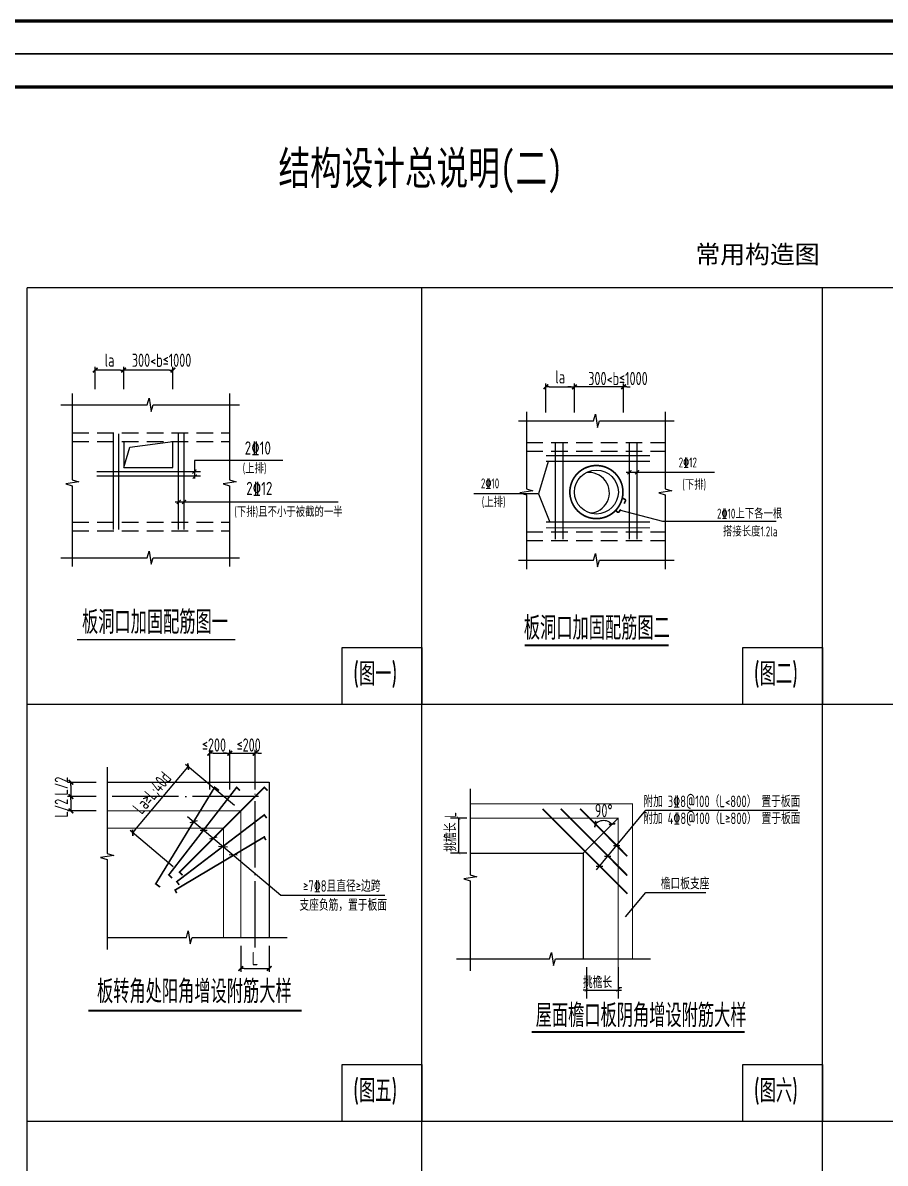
# Model space of a CAD drawing. Extents: x -159214 to 158333, y 7819 to 689505.
# Drawn here: x 52847 to 78890, y 530527 to 564961 of the extents above; entities that cross this region are included whole.
import ezdxf
from ezdxf.enums import TextEntityAlignment as Align

# ---------------------------------------------------------------- set-up
doc = ezdxf.new("R2010")
doc.units = 0
doc.header["$LTSCALE"] = 1000
doc.header["$PDMODE"] = 3
doc.linetypes.add('DASHED', pattern=[0.75, 0.5, -0.25])
doc.linetypes.add('DOTE', pattern=[2.42, 2, -0.2, 0.02, -0.2])
doc.layers.get('0').update_dxf_attribs({"linetype": 'CONTINUOUS'})
doc.layers.get('Defpoints').update_dxf_attribs({"linetype": 'CONTINUOUS'})
for name, color, linetype in [('220', 7, 'CONTINUOUS'), ('AXIS', 252, 'DOTE'), ('BEAM', 7, 'DASHED'), ('d-檩条布置', 7, 'CONTINUOUS'), ('DIM', 3, 'CONTINUOUS'), ('MOUNT', 3, 'CONTINUOUS'), ('NUM', 7, 'CONTINUOUS'), ('PUB_DWGN', 7, 'CONTINUOUS'), ('PUB_TEXT', 7, 'CONTINUOUS'), ('PUB_TITLE', 4, 'CONTINUOUS'), ('REIN', 1, 'CONTINUOUS'), ('TEXT', 7, 'CONTINUOUS'), ('THICK', 6, 'CONTINUOUS'), ('THIN', 7, 'CONTINUOUS'), ('邓-BURY_NUM', 7, 'CONTINUOUS')]:
    doc.layers.add(name, color=color, linetype=linetype)
doc.layers.add('S-ANNO-TEXT', color=7, linetype='CONTINUOUS', lineweight=0)
doc.styles.add('-GBCBIGGBENOR', font='GBENOR.shx', dxfattribs={"bigfont": 'GBCBIG.shx'})
doc.styles.add('-黑体', font='SIMHEI.TTF')
doc.styles.add('HZTXT', font='romans', dxfattribs={"bigfont": 'hztxt'})
doc.styles.add('title_font', font='GBENOR.shx', dxfattribs={"bigfont": 'GBCBIG.shx'})
doc.styles.add('TSSD_Dimension', font='tssdeng.shx', dxfattribs={"width": 0.7, "bigfont": 'Hztxt.shx'})
doc.styles.add('TSSD_Rein', font='tssdeng.shx', dxfattribs={"width": 0.7, "bigfont": 'hztxt.shx'})
doc.dimstyles.new('TSSD_30_100', dxfattribs={"dimtxt": 300, "dimasz": 100, "dimexe": 250, "dimexo": 250, "dimgap": 100, "dimtad": 1, "dimdec": 0, "dimlfac": 0.3, "dimzin": 0, "dimdsep": 46, "dimtxsty": 'TSSD_Dimension', "dimblk": '_tsdbk', "dimcen": 0, "dimclrt": 7, "dimadec": 0, "dimazin": 0, "dimtfac": 1, "dimtdec": 0, "dimtix": 1, "dimtmove": 2, "dimatfit": 3, "dimldrblk": '_tsdbk', "dimfxl": 1, "dimtolj": 1, "dimtzin": 0, "dimarcsym": 0})

# ---------------------------------------------------------------- blocks, each defined once
blk = doc.blocks.new('A1结构')
at = {"layer": 'PUB_TITLE'}
blk.add_lwpolyline([(0, -594), (0, 0), (841, 0), (841, -594)], close=True, dxfattribs=at)
at = {"layer": 'PUB_TITLE', "const_width": 1}
blk.add_lwpolyline([(25, -584), (25, -10), (831, -10), (831, -584)], close=True, dxfattribs=at)
at = {"layer": 'MOUNT', "color": 4, "style": 'HZTXT'}
blk.add_attdef('00', (821.35, -580.37), '', height=2.2, dxfattribs=at)
at = {"layer": 'PUB_DWGN', "style": 'title_font'}
for tag, height, p in [('工程名称1', 6, (798.69, -475.05)), ('工程名称2', 6, (798.69, -483.99)), ('图号', 4, (798.69, -580.71))]:
    blk.add_attdef(tag, text='', height=height, dxfattribs=at).set_placement(p, align=Align.CENTER)
at = {"layer": 'PUB_TEXT', "style": '-GBCBIGGBENOR'}
for tag, height, p in [('图名1', 5.66, (798.69, -515.75)), ('图名2', 5.66, (799.16, -522.03)), ('日期', 4, (780.76, -566.9)), ('比例', 4, (816.49, -566.69))]:
    blk.add_attdef(tag, text='', height=height, dxfattribs=at).set_placement(p, align=Align.CENTER)
blk = doc.blocks.new('_ArchTick')
at = {"color": 0, "linetype": 'ByBlock', "const_width": 0.1}
blk.add_lwpolyline([(-0.53, -0.53), (0.53, 0.53)], dxfattribs=at)
blk = doc.blocks.new('_tsdbk')
blk.add_line((-1, 0), (0, 0))
at = {"const_width": 0.5}
blk.add_lwpolyline([(-0.7, -0.7), (0.7, 0.7)], dxfattribs=at)
blk = doc.blocks.new('*D220')
at = {"layer": 'Defpoints', "color": 0}
for p in [(42490, -81190), (43299, -81559), (43642, -81471), (42586, -82527), (43922, -82623)]:
    blk.add_point(p, dxfattribs=at)
at = {"layer": 'DIM', "color": 0, "lineweight": -2}
blk.add_arc((43206, -81907), 360, 60.9665, 119.0179, dxfattribs=at)
at = {"layer": 'DIM', "color": 0, "lineweight": -2, "xscale": 100, "yscale": 100, "zscale": 100}
for p, rotation in [((42952, -81652), 217.0010859965566), ((43461, -81652), 322.9833141895415)]:
    blk.add_blockref('_tsdbk', p, dxfattribs=dict(at, rotation=rotation))
at = {"layer": 'DIM', "color": 7, "insert": (43206, -81247), "char_height": 400, "attachment_point": 5, "rotation": 359.9922, "style": 'TSSD_Dimension'}
blk.add_mtext('\\A1;90°', dxfattribs=at)
blk = doc.blocks.new('*D221')
at = {"layer": 'Defpoints', "color": 0}
for p in [(27854, -67944), (27854, -68772), (28712, -68772)]:
    blk.add_point(p, dxfattribs=at)
at = {"layer": 'DIM', "color": 0, "lineweight": -2}
for p, q in [((27854, -68522), (27854, -67844)), ((28612, -67944), (27954, -67944)), ((28712, -68522), (28712, -67844))]:
    blk.add_line(p, q, dxfattribs=at)
at = {"layer": 'DIM', "color": 0, "lineweight": -2, "xscale": 100, "yscale": 100, "zscale": 100, "rotation": 180}
blk.add_blockref('_tsdbk', (27854, -67944), dxfattribs=at)
at = {"layer": 'DIM', "color": 0, "lineweight": -2, "xscale": 100, "yscale": 100, "zscale": 100}
blk.add_blockref('_tsdbk', (28712, -67944), dxfattribs=at)
at = {"layer": 'DIM', "color": 7, "insert": (28283, -67644), "char_height": 400, "attachment_point": 5, "style": 'TSSD_Dimension'}
blk.add_mtext('\\A1;la', dxfattribs=at)
blk = doc.blocks.new('*D222')
at = {"layer": 'Defpoints', "color": 0}
for p in [(28712, -67944), (28712, -68772), (30199, -68772)]:
    blk.add_point(p, dxfattribs=at)
at = {"layer": 'DIM', "color": 0, "lineweight": -2}
for p, q in [((28712, -68522), (28712, -67844)), ((30099, -67944), (28812, -67944)), ((30199, -68522), (30199, -67844))]:
    blk.add_line(p, q, dxfattribs=at)
at = {"layer": 'DIM', "color": 0, "lineweight": -2, "xscale": 100, "yscale": 100, "zscale": 100, "rotation": 180}
blk.add_blockref('_tsdbk', (28712, -67944), dxfattribs=at)
at = {"layer": 'DIM', "color": 0, "lineweight": -2, "xscale": 100, "yscale": 100, "zscale": 100}
blk.add_blockref('_tsdbk', (30199, -67944), dxfattribs=at)
at = {"layer": 'DIM', "color": 7, "insert": (29855, -67647), "char_height": 400, "attachment_point": 5, "style": 'TSSD_Dimension'}
blk.add_mtext('\\A1;300<b≤1000', dxfattribs=at)
blk = doc.blocks.new('*D223')
at = {"layer": 'Defpoints', "color": 0}
for p in [(42321, -68449), (42321, -69477), (43808, -69477)]:
    blk.add_point(p, dxfattribs=at)
at = {"layer": 'DIM', "color": 0, "lineweight": -2}
for p, q in [((42221, -68449), (42121, -68449)), ((42321, -69227), (42321, -68349)), ((43808, -68449), (42321, -68449)), ((43808, -69227), (43808, -68349)), ((43908, -68449), (44008, -68449))]:
    blk.add_line(p, q, dxfattribs=at)
at = {"layer": 'DIM', "color": 0, "lineweight": -2, "xscale": 100, "yscale": 100, "zscale": 100}
blk.add_blockref('_tsdbk', (42321, -68449), dxfattribs=at)
at = {"layer": 'DIM', "color": 0, "lineweight": -2, "xscale": 100, "yscale": 100, "zscale": 100, "rotation": 180}
blk.add_blockref('_tsdbk', (43808, -68449), dxfattribs=at)
at = {"layer": 'DIM', "color": 7, "insert": (43637, -68199), "char_height": 400, "attachment_point": 5, "style": 'TSSD_Dimension'}
blk.add_mtext('\\A1;300<b≤1000', dxfattribs=at)
blk = doc.blocks.new('*D224')
at = {"layer": 'Defpoints', "color": 0}
for p in [(42321, -68449), (41463, -69477), (42321, -69477)]:
    blk.add_point(p, dxfattribs=at)
at = {"layer": 'DIM', "color": 0, "lineweight": -2}
for p, q in [((41463, -69227), (41463, -68349)), ((41563, -68449), (42221, -68449)), ((42321, -69227), (42321, -68349))]:
    blk.add_line(p, q, dxfattribs=at)
at = {"layer": 'DIM', "color": 0, "lineweight": -2, "xscale": 100, "yscale": 100, "zscale": 100, "rotation": 180}
blk.add_blockref('_tsdbk', (41463, -68449), dxfattribs=at)
at = {"layer": 'DIM', "color": 0, "lineweight": -2, "xscale": 100, "yscale": 100, "zscale": 100}
blk.add_blockref('_tsdbk', (42321, -68449), dxfattribs=at)
at = {"layer": 'DIM', "color": 7, "insert": (41892, -68149), "char_height": 400, "attachment_point": 5, "style": 'TSSD_Dimension'}
blk.add_mtext('\\A1;la', dxfattribs=at)
blk = doc.blocks.new('*D225')
at = {"layer": 'Defpoints', "color": 0}
for p in [(31917, -79515), (31310, -80863), (31917, -80863)]:
    blk.add_point(p, dxfattribs=at)
at = {"layer": 'DIM', "color": 0, "lineweight": -2}
for p, q in [((31310, -80613), (31310, -79415)), ((31410, -79515), (31817, -79515)), ((31917, -80613), (31917, -79415))]:
    blk.add_line(p, q, dxfattribs=at)
at = {"layer": 'DIM', "color": 0, "lineweight": -2, "xscale": 100, "yscale": 100, "zscale": 100, "rotation": 180}
blk.add_blockref('_tsdbk', (31310, -79515), dxfattribs=at)
at = {"layer": 'DIM', "color": 0, "lineweight": -2, "xscale": 100, "yscale": 100, "zscale": 100}
blk.add_blockref('_tsdbk', (31917, -79515), dxfattribs=at)
at = {"layer": 'DIM', "color": 7, "insert": (31438, -79265), "char_height": 400, "attachment_point": 5, "style": 'TSSD_Dimension'}
blk.add_mtext('\\A1;≤200', dxfattribs=at)
blk = doc.blocks.new('*D226')
at = {"layer": 'Defpoints', "color": 0}
for p in [(32677, -79515), (31917, -80863), (32677, -80863)]:
    blk.add_point(p, dxfattribs=at)
at = {"layer": 'DIM', "color": 0, "lineweight": -2}
for p, q in [((31817, -79515), (31717, -79515)), ((31917, -80613), (31917, -79415)), ((31917, -79515), (32677, -79515)), ((32677, -80613), (32677, -79415)), ((32777, -79515), (32877, -79515))]:
    blk.add_line(p, q, dxfattribs=at)
at = {"layer": 'DIM', "color": 0, "lineweight": -2, "xscale": 100, "yscale": 100, "zscale": 100}
blk.add_blockref('_tsdbk', (31917, -79515), dxfattribs=at)
at = {"layer": 'DIM', "color": 0, "lineweight": -2, "xscale": 100, "yscale": 100, "zscale": 100, "rotation": 180}
blk.add_blockref('_tsdbk', (32677, -79515), dxfattribs=at)
at = {"layer": 'DIM', "color": 7, "insert": (32485, -79265), "char_height": 400, "attachment_point": 5, "style": 'TSSD_Dimension'}
blk.add_mtext('\\A1;≤200', dxfattribs=at)
blk = doc.blocks.new('*D227')
at = {"layer": 'Defpoints', "color": 0}
for p in [(32247, -85075), (33107, -85075), (33107, -86014)]:
    blk.add_point(p, dxfattribs=at)
at = {"layer": 'DIM', "color": 0, "lineweight": -2}
for p, q in [((32247, -85325), (32247, -86114)), ((33107, -85325), (33107, -86114)), ((32347, -86014), (33007, -86014))]:
    blk.add_line(p, q, dxfattribs=at)
at = {"layer": 'DIM', "color": 0, "lineweight": -2, "xscale": 100, "yscale": 100, "zscale": 100, "rotation": 180}
blk.add_blockref('_tsdbk', (32247, -86014), dxfattribs=at)
at = {"layer": 'DIM', "color": 0, "lineweight": -2, "xscale": 100, "yscale": 100, "zscale": 100}
blk.add_blockref('_tsdbk', (33107, -86014), dxfattribs=at)
at = {"layer": 'DIM', "color": 7, "insert": (32677, -85714), "char_height": 400, "attachment_point": 5, "style": 'TSSD_Dimension'}
blk.add_mtext('\\A1;L', dxfattribs=at)
blk = doc.blocks.new('*D228')
at = {"layer": '220', "color": 0, "lineweight": -2}
for p, q in [((27878, -80821), (27018, -80821)), ((27878, -81251), (27018, -81251)), ((27118, -80921), (27118, -81151))]:
    blk.add_line(p, q, dxfattribs=at)
at = {"layer": 'Defpoints', "color": 0}
for p in [(28128, -80821), (27118, -81251), (28128, -81251)]:
    blk.add_point(p, dxfattribs=at)
at = {"layer": '220', "color": 0, "lineweight": -2, "xscale": 100, "yscale": 100, "zscale": 100}
for p, rotation in [((27118, -80821), 90), ((27118, -81251), 270)]:
    blk.add_blockref('_tsdbk', p, dxfattribs=dict(at, rotation=rotation))
at = {"layer": '220', "color": 7, "insert": (26828, -81172), "char_height": 400, "attachment_point": 5, "rotation": 90, "style": 'TSSD_Dimension'}
blk.add_mtext('\\A1;L/2', dxfattribs=at)
blk = doc.blocks.new('*D229')
at = {"layer": 'Defpoints', "color": 0}
for p in [(28128, -80392), (27118, -80821), (28128, -80821)]:
    blk.add_point(p, dxfattribs=at)
at = {"layer": 'DIM', "color": 0, "lineweight": -2}
for p, q in [((27878, -80392), (27018, -80392)), ((27118, -80492), (27118, -80721)), ((27878, -80821), (27018, -80821))]:
    blk.add_line(p, q, dxfattribs=at)
at = {"layer": 'DIM', "color": 0, "lineweight": -2, "xscale": 100, "yscale": 100, "zscale": 100}
for p, rotation in [((27118, -80392), 90), ((27118, -80821), 270)]:
    blk.add_blockref('_tsdbk', p, dxfattribs=dict(at, rotation=rotation))
at = {"layer": 'DIM', "color": 7, "insert": (26828, -80505), "char_height": 400, "attachment_point": 5, "rotation": 90, "style": 'TSSD_Dimension'}
blk.add_mtext('\\A1;L/2', dxfattribs=at)
blk = doc.blocks.new('*D230')
at = {"layer": '220', "color": 0, "lineweight": -2}
for p, q in [((32055, -81090), (30581, -79853)), ((29045, -81839), (30593, -79994)), ((30204, -82941), (28904, -81851))]:
    blk.add_line(p, q, dxfattribs=at)
at = {"layer": 'Defpoints', "color": 0}
for p in [(30658, -79917), (32247, -81251), (30395, -83102)]:
    blk.add_point(p, dxfattribs=at)
at = {"layer": '220', "color": 0, "lineweight": -2, "xscale": 100, "yscale": 100, "zscale": 100}
for p, rotation in [((30658, -79917), 50.00000003223495), ((28981, -81915), 230.0000000322349)]:
    blk.add_blockref('_tsdbk', p, dxfattribs=dict(at, rotation=rotation))
at = {"layer": '220', "color": 7, "insert": (29578, -80714), "char_height": 400, "attachment_point": 5, "rotation": 50, "style": 'TSSD_Dimension'}
blk.add_mtext('\\A1;La≥L;40d', dxfattribs=at)
blk = doc.blocks.new('砌体说明2')
for p, q in [((42987.9, -83030.7), (44476.3, -81234.7)), ((30640.6, -81427.7), (33454.9, -83800)), ((30934.4, -81551), (30709, -81609.7)), ((42585.7, -82527.2), (43641.7, -81471.2)), ((31025.4, -81831.7), (31230.4, -81840.1)), ((31528.8, -82052), (31303.4, -82110.8)), ((31575.8, -82317.7), (31847.6, -82338.6)), ((32142.5, -82595.4), (31897.8, -82576.6)), ((43229.2, -82623.2), (43426.4, -82623.2)), ((43501.1, -82300.5), (43698.3, -82300.5)), ((42982.8, -82922.7), (43180, -82922.7)), ((33454.9, -83800), (36601.1, -83800)), ((43867.6, -84449.6), (44476.3, -83715.1)), ((44476.3, -83715.1), (46289.4, -83715.1))]:
    blk.add_line(p, q)
at = {"layer": '220'}
blk.add_line((28209.5, -80391.6), (33106.9, -80391.6), dxfattribs=at)
at = {"layer": 'AXIS'}
for p, q in [((32784.9, -80821.3), (28236.7, -80821.3)), ((32676.9, -85378.2), (32676.9, -80667.7))]:
    blk.add_line(p, q, dxfattribs=at)
at = {"layer": 'BEAM', "color": 4, "linetype": 'DASHED'}
for p, q in [((27159.3, -69837.3), (31910.5, -69837.3)), ((27159.3, -70098.8), (31910.5, -70098.8)), ((27159.3, -72539.8), (31910.5, -72539.8)), ((27159.3, -72801.3), (31910.5, -72801.3))]:
    blk.add_line(p, q, dxfattribs=at)
at = {"layer": 'BEAM', "linetype": 'DASHED'}
for p, q in [((40870.5, -70127.5), (45064.3, -70127.5)), ((40870.5, -70389), (45064.3, -70389)), ((40870.5, -72830), (45064.3, -72830)), ((40870.5, -73091.5), (45064.3, -73091.5))]:
    blk.add_line(p, q, dxfattribs=at)
at = {"layer": 'DIM'}
for p, q in [((39071, -81471.2), (38576.1, -81471.2)), ((38826.1, -81471.2), (38826.1, -82527.2)), ((39071, -82527.2), (38576.1, -82527.2)), ((42685.7, -85975), (42685.7, -86914.4)), ((43641.7, -85975), (43641.7, -86914.4)), ((42685.7, -86664.4), (42585.7, -86664.4)), ((42685.7, -86664.4), (43641.7, -86664.4)), ((43641.7, -86664.4), (43741.7, -86664.4))]:
    blk.add_line(p, q, dxfattribs=at)
at = {"layer": 'DIM', "color": 7, "const_width": 35}
for points in [[(30785.4, -71070.5), (30905.4, -70950.5)], [(30798.8, -71218), (30918.8, -71098)], [(30315.7, -71982.4), (30435.7, -71862.4)], [(30476.8, -71982.4), (30596.8, -71862.4)]]:
    blk.add_lwpolyline(points, dxfattribs=at)
at = {"layer": 'NUM'}
for p, q in [((25796.1, -115800), (25796.1, -65456.1)), ((73655.2, -65456.1), (25796.1, -65456.1)), ((37715, -115800), (37715, -65456.1)), ((49815, -115800), (49815, -65456.1)), ((73655.2, -78042.1), (25796.1, -78042.1)), ((73655.2, -90628), (25796.1, -90628))]:
    blk.add_line(p, q, dxfattribs=at)
for points in [[(37715, -78042.1), (35305.2, -78042.1), (35305.2, -76321.4), (37715, -76321.4)], [(49815, -78042.1), (47405.2, -78042.1), (47405.2, -76321.4), (49815, -76321.4)], [(37715, -90628), (35305.2, -90628), (35305.2, -88907.4), (37715, -88907.4)], [(49815, -90628), (47405.2, -90628), (47405.2, -88907.4), (49815, -88907.4)]]:
    blk.add_lwpolyline(points, close=True, dxfattribs=at)
at = {"layer": 'PUB_TEXT'}
blk.add_line((44476.3, -81234.7), (49066.7, -81234.7), dxfattribs=at)
at = {"layer": 'REIN', "color": 1}
for points, const_width in [([(28394.3, -69859.9), (28394.3, -72764.6)], 40), ([(28561, -69859.9), (28561, -72764.6)], 40), ([(30358, -69859.9), (30358, -72764.6)], 40), ([(30534.1, -69859.9), (30534.1, -72764.6)], 40), ([(41747.7, -70150.1), (41747.7, -73054.8)], 40), ([(41980, -70150.1), (41980, -73054.8)], 40), ([(43984.2, -70150.1), (43984.2, -73054.8)], 40), ([(44216.6, -70150.1), (44216.6, -73054.8)], 40), ([(41463.2, -70527.9), (44599.9, -70527.9)], 40), ([(41463.2, -70702.2), (44599.9, -70702.2)], 40), ([(27894.1, -71009.7), (31030.8, -71009.7)], 40), ([(27894.1, -71143.9), (31030.8, -71143.9)], 40), ([(43924.2, -71087.6), (44044.2, -70967.6)], 35), ([(44156.6, -71087.6), (44276.6, -70967.6)], 35), ([(41463.2, -72532.9), (44599.9, -72532.9)], 40), ([(41463.2, -72707.3), (44599.9, -72707.3)], 40), ([(29810.1, -83554.7), (29678.5, -83457.5), (29678.5, -83457.5), (31457.9, -80539.9), (31457.9, -80539.9), (31457.9, -80539.9), (31589.5, -80637.1)], 50), ([(30173.2, -83280.3), (30076.1, -83183.1), (30076.1, -83183.1), (32124.5, -80540.2), (32124.5, -80540.2), (32124.5, -80540.2), (32221.6, -80637.4)], 50), ([(30492.2, -83199.1), (30395.1, -83101.9), (30395.1, -83101.9), (32957.7, -80540.7), (32957.7, -80540.7), (32957.7, -80540.7), (33054.8, -80637.9)], 50), ([(41360.6, -81189.9), (41360.6, -81189.9), (43921.8, -83752.5), (43921.8, -83752.5), (43921.8, -83752.5)], 50), ([(41906.3, -81189.9), (43921.8, -83206.5), (43921.8, -83206.5), (43921.8, -83206.5)], 50), ([(42489.6, -81189.9), (43921.8, -82622.8), (43921.8, -82622.8), (43921.8, -82622.8)], 50), ([(30387.1, -83486.9), (30316.1, -83389.7), (30316.1, -83389.7), (32957.7, -81373.9), (32957.7, -81373.9), (32957.7, -81373.9), (33028.6, -81471.1)], 50), ([(30309.9, -83740.1), (30265.1, -83642.9), (30265.1, -83642.9), (32957.7, -82040.5), (32957.7, -82040.5), (32957.7, -82040.5), (33002.5, -82137.7)], 50)]:
    blk.add_lwpolyline(points, dxfattribs=dict(at, const_width=const_width))
at = {"layer": 'REIN', "color": 1, "const_width": 50}
blk.add_lwpolyline([(42184.8, -71627.6, 1), (43788.3, -71627.6, 1)], format="xyb", close=True, dxfattribs=at)
for points in [[(43767.4, -71809.4), (43843.7, -71845.4, -0.416507), (43862.7, -71898.9), (43825.4, -71976.5)], [(43566.8, -72180.9), (43614.5, -72225.7, 0.4329874), (43672.7, -72222), (43728.9, -72154)]]:
    blk.add_lwpolyline(points, format="xyb", dxfattribs=at)
at = {"layer": 'THICK'}
for points, const_width in [([(27303.7, -76079.3), (32082.6, -76079.3)], 40), ([(40824, -76257.7), (45167, -76257.7)], 60), ([(27641.5, -87283.1), (34081, -87283.1)], 60), ([(41033.9, -87932.9), (47468.1, -87932.9)], 60)]:
    blk.add_lwpolyline(points, dxfattribs=dict(at, const_width=const_width))
at = {"layer": 'THIN'}
for p, q in [((28712.6, -70098.8), (28712.6, -70880.8)), ((28895.3, -70271.9), (30198.9, -70098.8)), ((30198.9, -70880.8), (30198.9, -70098.8)), ((28712.6, -70880.8), (28895.3, -70271.9)), ((28712.6, -70880.8), (30198.9, -70880.8))]:
    blk.add_line(p, q, dxfattribs=at)
at = {"layer": 'THIN', "color": 7}
for p, q in [((33519.1, -70673.2), (30853.9, -70673.2)), ((30853.9, -70673.2), (30853.9, -71217.3)), ((41531.7, -70702.2), (41238.1, -71676.7)), ((43884.6, -71026.4), (46552.9, -71026.4)), ((35192.7, -71928.2), (30266, -71928.2)), ((41238.1, -71676.7), (39286.8, -71676.7)), ((41238.1, -71676.7), (41582, -72536)), ((43668.6, -72160.7), (44982, -72508.2)), ((44982, -72508.2), (48416.6, -72508.2)), ((33106.9, -80391.6), (33106.9, -85075.1)), ((39174.4, -82527.2), (42585.7, -82527.2)), ((42585.7, -82527.2), (42585.7, -85725))]:
    blk.add_line(p, q, dxfattribs=at)
at = {"layer": 'THIN'}
for points in [[(26817.8, -68994.9), (29422.6, -68994.9), (29482.6, -68794.9), (29542, -69190.6), (29602.6, -68994.9), (32207.5, -68994.9)], [(27159.3, -68653.6), (27159.3, -71256.6), (27359.3, -71316.6), (26963.5, -71376), (27159.3, -71436.6), (27159.3, -73876.5)], [(31910.5, -68653.6), (31910.5, -71256.6), (32110.5, -71316.6), (31714.8, -71376), (31910.5, -71436.6), (31910.5, -73876.5)], [(40870.5, -69204), (40870.5, -71528.4), (41070.5, -71588.4), (40674.7, -71647.8), (40870.5, -71708.4), (40870.5, -73950.8)], [(45064.3, -69204), (45064.3, -71528.4), (45264.3, -71588.4), (44868.6, -71647.8), (45064.3, -71708.4), (45064.3, -73950.8)], [(40633.4, -69477.3), (42895.6, -69477.3), (42955.6, -69277.3), (43015, -69673.1), (43075.6, -69477.3), (45337.8, -69477.3)], [(26817.8, -73609.4), (29422.6, -73609.4), (29482.6, -73409.4), (29542, -73805.1), (29602.6, -73609.4), (32207.5, -73609.4)], [(40633.4, -73686.6), (42895.6, -73686.6), (42955.6, -73486.6), (43015, -73882.3), (43075.6, -73686.6), (45337.8, -73686.6)]]:
    blk.add_lwpolyline(points, dxfattribs=at)
at = {"layer": 'THIN', "color": 7}
for points in [[(28209.5, -79935.5), (28209.5, -82538.1), (28409.5, -82598.1), (28013.8, -82657.5), (28209.5, -82718.1), (28209.5, -85434.7)], [(39174.4, -80585.4), (39174.4, -83188), (39374.4, -83248), (38978.6, -83307.4), (39174.4, -83368), (39174.4, -86084.6)], [(28209.5, -85075.1), (30603.3, -85075.1), (30663.3, -84875.1), (30722.7, -85270.9), (30783.3, -85075.1), (33651, -85075.1)], [(38766.2, -85725), (41568.1, -85725), (41628.1, -85525), (41687.5, -85920.8), (41748.1, -85725), (44615.8, -85725)]]:
    blk.add_lwpolyline(points, dxfattribs=at)
at = {"layer": 'THIN', "color": 7, "linetype": 'DASHED', "const_width": 30}
for points in [[(28209.5, -81251.1), (32246.9, -81251.1), (32246.9, -85075.1)], [(39174.4, -81041.5), (44071.7, -81041.5), (44071.7, -85725)], [(43641.7, -86028.1), (43641.7, -81471.2), (39201.5, -81471.2)], [(28209.5, -81777.3), (31720.9, -81777.3), (31720.9, -85075.1)]]:
    blk.add_lwpolyline(points, dxfattribs=at)
at = {"layer": 'THIN'}
blk.add_circle((42986.5, -71627.6), 662.5, dxfattribs=at)
blk.add_arc((42767.6, -71648.1), 610.8, 271.59684, 99.09921, dxfattribs=at)
at = {"layer": 'DIM', "xscale": 100, "yscale": 100, "zscale": 100}
for p, rotation in [((38826.1, -81471.2), 90), ((38826.1, -82527.2), 270), ((43641.7, -86664.4), 180)]:
    blk.add_blockref('_ArchTick', p, dxfattribs=dict(at, rotation=rotation))
blk.add_blockref('_ArchTick', (42685.7, -86664.4), dxfattribs=at)
at = {"style": '-黑体', "width": 0.7}
blk.add_text('结构设计总说明(二)', height=1000, dxfattribs=at).set_placement((37680.9, -61899.6), align=Align.MIDDLE)
at = {"color": 7, "style": 'TSSD_Rein', "width": 0.7}
for s, p in [('(图一)', (35642, -77470.1)), ('(图二)', (47742, -77470.1)), ('(图五)', (35642, -90056.1)), ('(图六)', (47742, -90056.1))]:
    blk.add_text(s, height=700, dxfattribs=at).set_placement(p)
at = {"layer": 'PUB_TEXT', "style": 'TSSD_Rein', "width": 0.7}
for s, p in [('2\x8412', (45470.1, -70973.3)), ('2\x8410', (39498.5, -71604.9))]:
    blk.add_text(s, height=300, dxfattribs=at).set_placement(p, align=Align.BOTTOM_LEFT)
for s, height, p in [('(上排)', 300, (32664.3, -71065)), ('(下排)', 300, (45940.1, -71555.1)), ('(上排)', 300, (39883.2, -72082)), ('(下排)且不小于被截的一半', 300, (33688.8, -72375)), ('板洞口加固配筋图一', 700, (29656.4, -75908)), ('板洞口加固配筋图二', 700, (43000.2, -76085.4)), ('板转角处阳角增设附筋大样', 700, (30844.3, -87060.1)), ('屋面檐口板阴角增设附筋大样', 700, (44335.8, -87783.9))]:
    blk.add_text(s, height=height, dxfattribs=at).set_placement(p, align=Align.CENTER)
for s, p in [('2\x8410上下各一根', (46628.5, -72427.8)), ('搭接长度1.2la', (46807.6, -72966.5))]:
    blk.add_text(s, height=300, dxfattribs=at).set_placement(p)
for s, p in [('附加 3\x848@100（L<800） 置于板面', (46774.4, -80967.2)), ('附加 4\x848@100（L\x93800） 置于板面', (46774.4, -81479.1)), ('≥7\x848且直径≥边跨', (35298.7, -83522.1)), ('檐口板支座', (45665.5, -83448)), ('支座负筋，置于板面', (35341.2, -84095.5))]:
    blk.add_text(s, height=350, dxfattribs=at).set_placement(p, align=Align.MIDDLE_CENTER)
at = {"layer": 'PUB_TEXT', "insert": (38577.7, -81886.6), "char_height": 350, "attachment_point": 5, "rotation": 90, "style": 'TSSD_Rein'}
blk.add_mtext('\\A1;挑檐长 L', dxfattribs=at)
at = {"layer": 'PUB_TEXT', "insert": (43177.7, -86432.4), "char_height": 350, "attachment_point": 5, "style": 'TSSD_Rein'}
blk.add_mtext('\\A1;挑檐长 L', dxfattribs=at)
at = {"layer": 'S-ANNO-TEXT', "color": 2, "style": '-黑体'}
blk.add_text('常用构造图', height=550, dxfattribs=at).set_placement((45974.9, -64722.7))
at = {"layer": 'S-ANNO-TEXT', "style": 'TSSD_Rein', "width": 0.7}
blk.add_attdef('图名', text='', height=500, dxfattribs=at).set_placement((1743.1, -7235.6), align=Align.CENTER)
at = {"layer": 'TEXT', "color": 7, "style": 'TSSD_Rein', "width": 0.75}
for s, p in [('2\x8410', (32366.2, -70617)), ('2\x8412', (32410.4, -71837.4))]:
    blk.add_text(s, height=400, dxfattribs=at).set_placement(p, align=Align.BOTTOM_LEFT)
at = {"layer": '220'}
dim = blk.add_linear_dim(base=(30657.5, -79917.5), p1=(30395.1, -83101.9), p2=(32246.9, -81251.1), angle=50, text='La≥L;40d', dimstyle='TSSD_30_100', override={"dimtxt": 400}, dxfattribs=at)
dim.commit()
dim.dimension.update_dxf_attribs({"geometry": '*D230', "text_midpoint": (29577.7, -80713.7)})
dim = blk.add_linear_dim(base=(27118.5, -81251.1), p1=(28128.4, -80821.3), p2=(28128.4, -81251.1), angle=270, text='L/2', dimstyle='TSSD_30_100', override={"dimtxt": 400}, dxfattribs=at)
dim.commit()
dim.dimension.update_dxf_attribs({"geometry": '*D228', "text_midpoint": (26828.1, -81171.6), "dimtype": 128})
at = {"layer": 'DIM'}
dim = blk.add_linear_dim(base=(27853.9, -67944.3), p1=(28711.7, -68772.2), p2=(27853.9, -68772.2), angle=180, text='la', dimstyle='TSSD_30_100', override={"dimtxt": 400}, dxfattribs=at)
dim.commit()
dim.dimension.update_dxf_attribs({"geometry": '*D221', "text_midpoint": (28282.8, -67644.3)})
for base, p1, p2, angle, text, picture, middle in [((28711.7, -67944.3), (30198.9, -68772.2), (28711.7, -68772.2), 180, '300<b≤1000', '*D222', (29855, -67647)), ((42321.2, -68448.6), (43808.4, -69477.3), (42321.2, -69477.3), 180, '300<b≤1000', '*D223', (43637, -68198.6)), ((27118.5, -80821.3), (28128.4, -80391.6), (28128.4, -80821.3), 270, 'L/2', '*D229', (26828.1, -80505.4))]:
    dim = blk.add_linear_dim(base=base, p1=p1, p2=p2, angle=angle, text=text, dimstyle='TSSD_30_100', override={"dimtxt": 400}, dxfattribs=at)
    dim.commit()
    dim.dimension.update_dxf_attribs({"geometry": picture, "text_midpoint": middle, "dimtype": 128})
for base, p1, p2, text, picture, middle in [((42321.2, -68448.6), (41463.4, -69477.3), (42321.2, -69477.3), 'la', '*D224', (41892.3, -68148.6)), ((33106.9, -86014.5), (32246.9, -85075.1), (33106.9, -85075.1), 'L', '*D227', (32676.9, -85714.5))]:
    dim = blk.add_linear_dim(base=base, p1=p1, p2=p2, text=text, dimstyle='TSSD_30_100', override={"dimtxt": 400}, dxfattribs=at)
    dim.commit()
    dim.dimension.update_dxf_attribs({"geometry": picture, "text_midpoint": middle})
for base, p1, p2, picture, middle in [((31917.3, -79515.3), (31309.9, -80862.6), (31917.3, -80862.6), '*D225', (31438.2, -79265.3)), ((32676.9, -79515.3), (31917.3, -80862.6), (32676.9, -80862.6), '*D226', (32485.3, -79265.3))]:
    dim = blk.add_linear_dim(base=base, p1=p1, p2=p2, text='≤200', dimstyle='TSSD_30_100', override={"dimtxt": 400}, dxfattribs=at)
    dim.commit()
    dim.dimension.update_dxf_attribs({"geometry": picture, "text_midpoint": middle, "dimtype": 128})
dim = blk.add_angular_dim_2l(base=(43299.3, -81559), line1=((42489.6, -81189.9), (43921.8, -82622.8)), line2=((42585.7, -82527.2), (43641.7, -81471.2)), dimstyle='TSSD_30_100', override={"dimtxt": 400}, dxfattribs=at)
dim.commit()
dim.dimension.update_dxf_attribs({"geometry": '*D220', "text_midpoint": (43206.2, -81246.7)})

msp = doc.modelspace()

# ---------------------------------------------------------------- block references
at = {"layer": 'd-檩条布置', "xscale": 100, "yscale": 100, "zscale": 100}
for p in [(24682.6, 623418.8), (24682.6, 564018.8)]:
    msp.add_blockref('A1结构', p, dxfattribs=at)
at = {"layer": '邓-BURY_NUM'}
msp.add_blockref('砌体说明2', (27182.6, 622418.8), dxfattribs=at)

doc.saveas('drawing.dxf')
